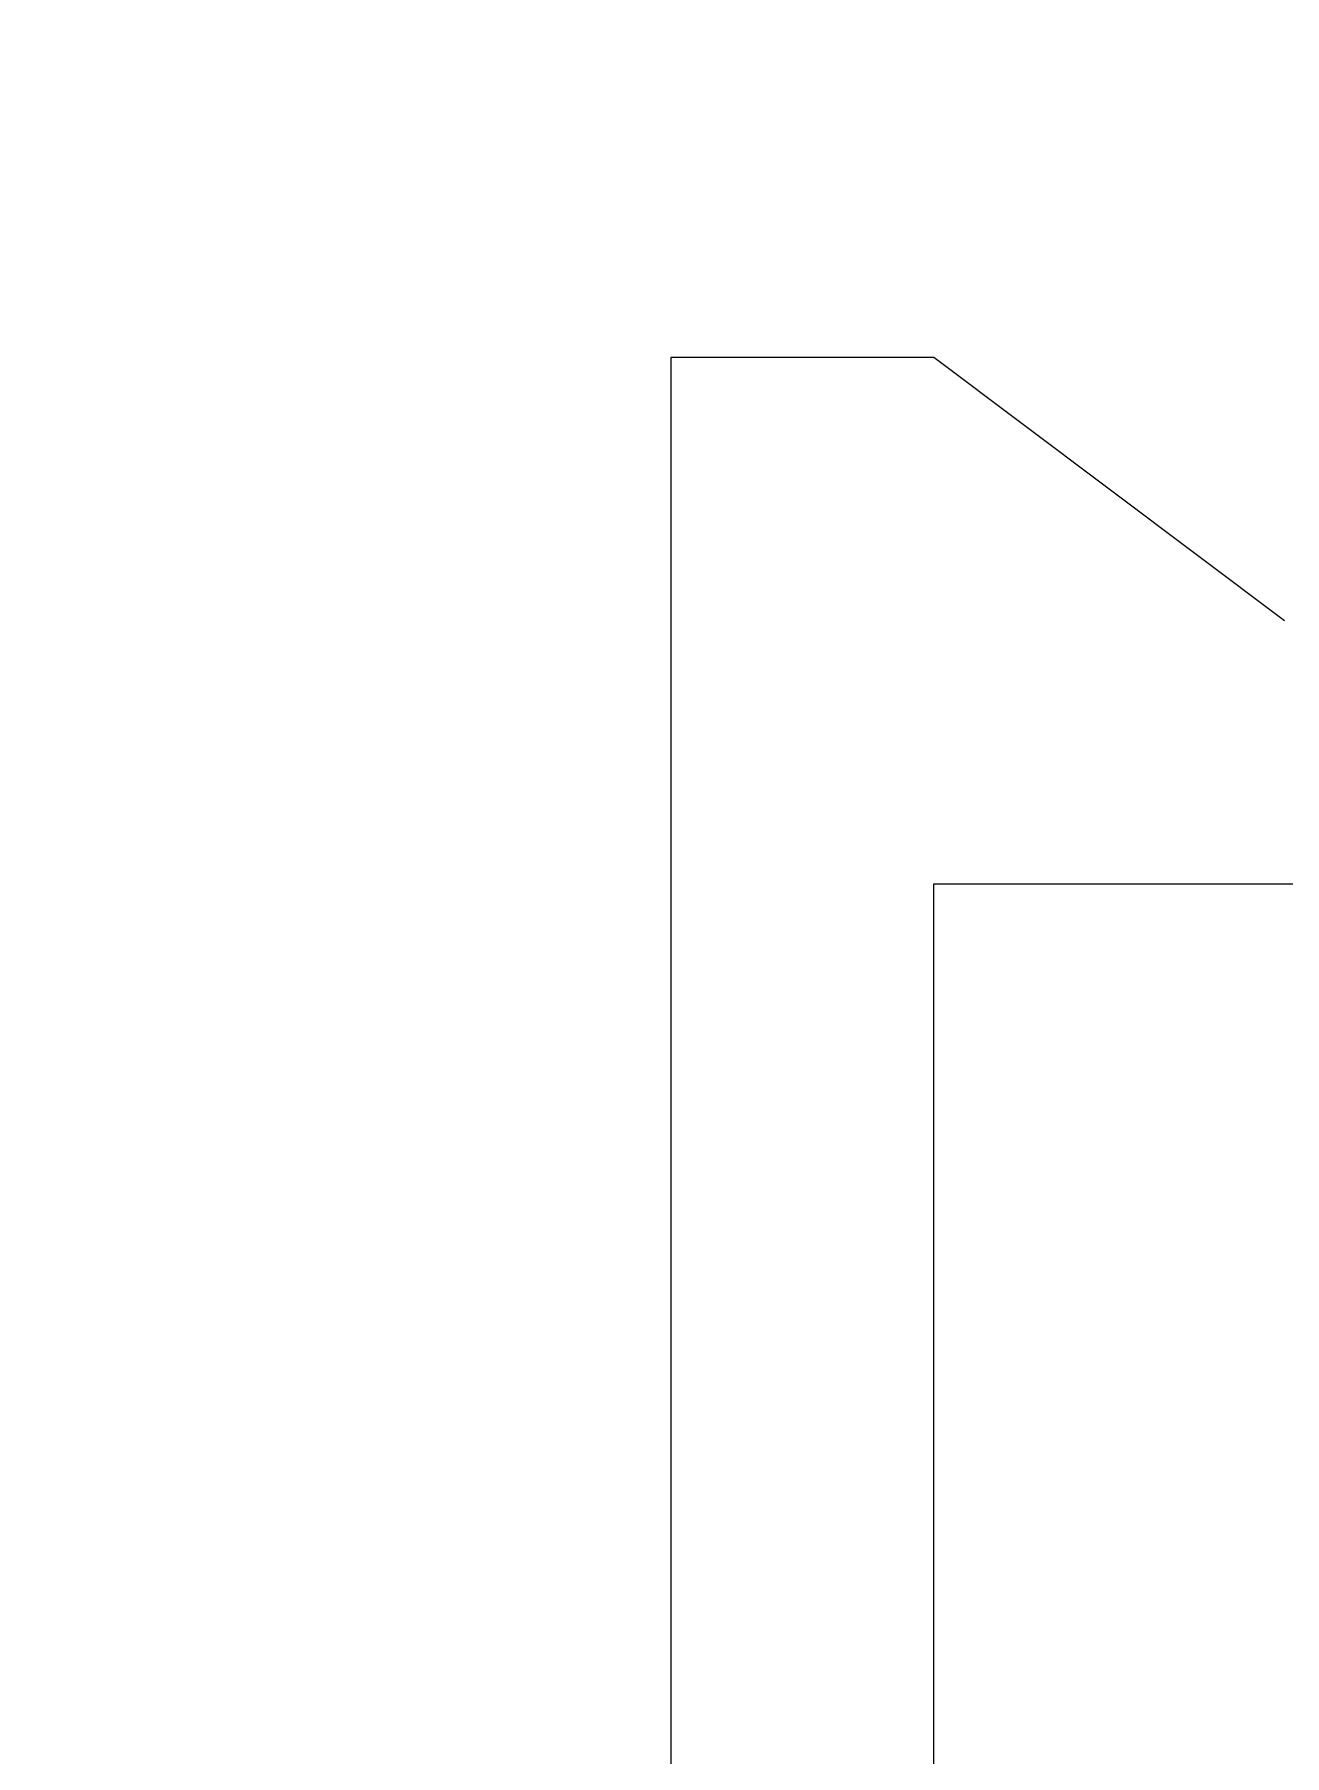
# Model space of a CAD drawing. Header units: millimetres. Extents: x -177800 to -26107, y -132450 to -18386.
# Drawn here: x -164793.5 to -164786.37, y -126550.34 to -126540.53 of the extents above; entities that cross this region are included whole.
import ezdxf

# ---------------------------------------------------------------- set-up
doc = ezdxf.new("R2010")
doc.units = ezdxf.units.MM
doc.layers.add('0-1', color=7, linetype='Continuous', lineweight=5)
doc.layers.add('A-_GENM----_M', color=6, linetype='Continuous', lineweight=9, true_color=0xff00ff)

# ---------------------------------------------------------------- blocks, each defined once
blk = doc.blocks.new('IDA - Toilet Partition - Corner - 950Lx700Width-V16-BLK 2 UPPER ROOF PLAN')
at = {"layer": 'A-_GENM----_M'}
for p, q in [((3, -1802), (3, -1785)), ((1.5, -1800), (0, -1802)), ((0, -1802), (0, -1803.5)), ((18, -1802), (3, -1802)), ((0, -1803.5), (30.25, -1803.5))]:
    blk.add_line(p, q, dxfattribs=at)
for radius, start, end in [(20, 198.96557, 270), (20.5, 200.17841, 270), (20, 200.68287, 270), (20, 270, 328.21428), (20, 270, 328.18019), (20.5, 270, 328.95629)]:
    blk.add_arc((0, -1793.5), radius, start, end, dxfattribs=at)
blk = doc.blocks.new('1599_DB_A_BLK3_1STGD_R21_rvt-1-BLK 2 UPPER ROOF PLAN')
at = {"layer": 'A-_GENM----_M', "rotation": 269.9999999999992}
blk.add_blockref('IDA - Toilet Partition - Corner - 950Lx700Width-V16-BLK 2 UPPER ROOF PLAN', (-162986.3719, -126542.3735), dxfattribs=at)

msp = doc.modelspace()

# ---------------------------------------------------------------- block references
at = {"layer": '0-1'}
msp.add_blockref('1599_DB_A_BLK3_1STGD_R21_rvt-1-BLK 2 UPPER ROOF PLAN', (0, 0), dxfattribs=at)

doc.saveas('drawing.dxf')
